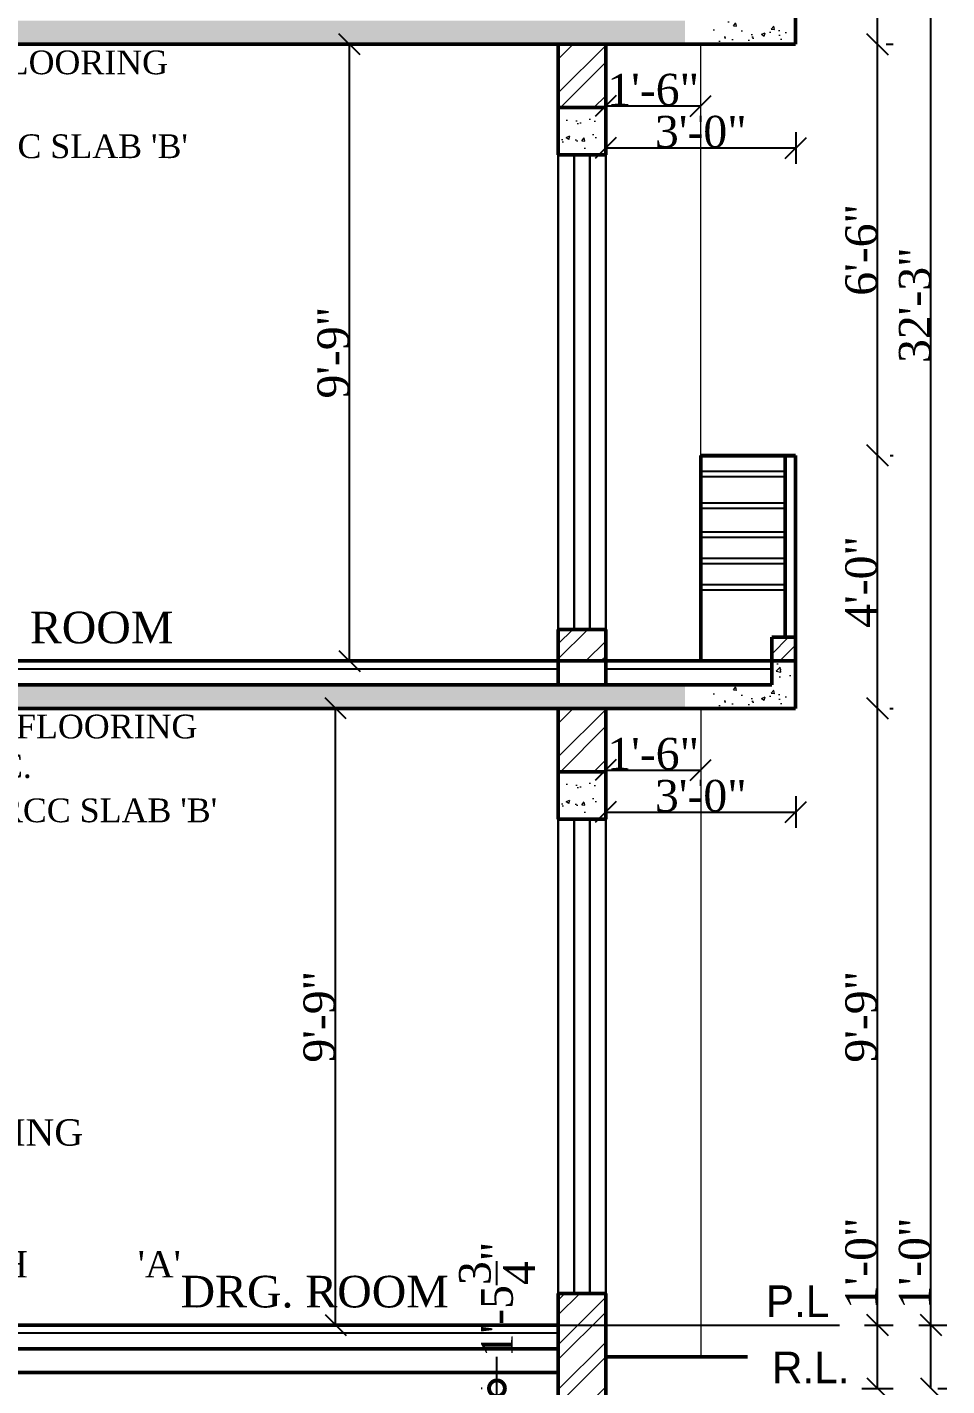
# Model space of a CAD drawing. Header units: feet. Extents: x 37458 to 42412, y -3338 to -325.
# Drawn here: x 40720.2 to 40894.6, y -1262.9 to -1005.1 of the extents above; entities that cross this region are included whole.
import ezdxf

# ---------------------------------------------------------------- set-up
doc = ezdxf.new("R2010")
doc.units = ezdxf.units.FT
doc.header["$MEASUREMENT"] = 0
doc.header["$PDMODE"] = 35
doc.header["$PDSIZE"] = 8
doc.layers.get('0').update_dxf_attribs({"color": 34, "lineweight": 25})
doc.layers.get('Defpoints').update_dxf_attribs({"color": 52})
for name, color, linetype, plot in [('BLK_1_FLR_0_REGULAR_ROOM_4', 1, 'Continuous', False), ('BLK_1_FLR_1_REGULAR_ROOM_3', 1, 'Continuous', False), ('BLK_1_HT_OF_BLDG', 5, 'Continuous', False)]:
    doc.layers.add(name, color=color, linetype=linetype, plot=plot)
for name, color, linetype, lineweight in [('dim', 161, 'Continuous', 25), ('dimensiom', 35, 'Continuous', 25), ('HATCH', 254, 'Continuous', 13), ('RAILING', 113, 'Continuous', 25), ('TEXT', 7, 'Continuous', 30), ('walls', 1, 'Continuous', 50), ('WIN', 141, 'Continuous', 25)]:
    doc.layers.add(name, color=color, linetype=linetype, lineweight=lineweight)
doc.styles.add("4''", font='romai___.ttf', dxfattribs={"height": 7})
doc.styles.get("Standard").update_dxf_attribs({"font": 'times.ttf', "height": 6})
doc.dimstyles.new('arrow', dxfattribs={"dimtxt": 6, "dimasz": 4, "dimexe": 3, "dimexo": 6, "dimgap": 0, "dimtad": 1, "dimzin": 3, "dimdsep": 46, "dimlunit": 4, "dimtxsty": 'Standard', "dimblk": 'OBLIQUE', "dimcen": 12, "dimclrd": 7, "dimclre": 256, "dimclrt": 7, "dimadec": 0, "dimazin": 0, "dimtfac": 1, "dimtofl": 0, "dimtmove": 0, "dimatfit": 3, "dimfxl": 3, "dimfxlon": 1, "dimtolj": 1, "dimtzin": 0, "dimlwd": -1, "dimlwe": -1, "dimarcsym": 0})
doc.dimstyles.new('plan dim', dxfattribs={"dimtxt": 6, "dimasz": 6, "dimexe": 3, "dimexo": 9, "dimgap": 1, "dimtad": 0, "dimdec": 3, "dimzin": 3, "dimdsep": 46, "dimlunit": 4, "dimtxsty": 'Standard', "dimblk": 'DOTSMALL', "dimcen": 12, "dimclrd": 256, "dimclre": 256, "dimclrt": 3, "dimadec": 0, "dimazin": 0, "dimtfac": 1, "dimtdec": 3, "dimtofl": 0, "dimtmove": 0, "dimatfit": 3, "dimldrblk": 'OPEN30', "dimfxl": 6, "dimfxlon": 1, "dimtolj": 1, "dimtzin": 0, "dimlwd": -1, "dimlwe": -1, "dimarcsym": 0})

# ---------------------------------------------------------------- blocks, each defined once
blk = doc.blocks.new('_DotSmall')
at = {"color": 0, "linetype": 'ByBlock', "const_width": 0.5}
blk.add_lwpolyline([(-0.0625, 0, 1), (0.0625, 0, 1)], format="xyb", close=True, dxfattribs=at)
blk = doc.blocks.new('*D365')
at = {"layer": 'Defpoints', "color": 0, "ltscale": 0.75, "transparency": 16777216}
for p in [(40809.25, -1263.37), (40816.38, -1263.37, 417.3), (40816.38, -1281.13, 310.06)]:
    blk.add_point(p, dxfattribs=at)
at = {"layer": 'dim', "ltscale": 0.75, "transparency": 16777216}
for p, q in [((40809.25, -1263.37), (40809.25, -1257.37)), ((40806.47, -1263.37), (40806.25, -1263.37)), ((40809.25, -1281.13), (40809.25, -1263.37)), ((40806.54, -1281.13), (40806.25, -1281.13))]:
    blk.add_line(p, q, dxfattribs=at)
at = {"layer": 'dim', "ltscale": 0.75, "transparency": 16777216, "xscale": 6, "yscale": 6, "zscale": 6}
for p, rotation in [((40809.25, -1263.37), 90), ((40809.25, -1281.13), 270)]:
    blk.add_blockref('_DotSmall', p, dxfattribs=dict(at, rotation=rotation))
at = {"layer": 'dim', "color": 3, "ltscale": 0.75, "transparency": 16777216, "insert": (40809.25, -1246.52), "char_height": 6, "attachment_point": 5, "rotation": 90}
blk.add_mtext('\\A1;1\'-5{\\H1x;\\S3/4;}"', dxfattribs=at)
blk = doc.blocks.new('_Open30')
at = {"layer": 'dimensiom', "color": 0, "lineweight": -2}
for p, q in [((-1, 0.268), (0, 0)), ((0, 0), (-1, -0.268)), ((0, 0), (-1, 0))]:
    blk.add_line(p, q, dxfattribs=at)
blk = doc.blocks.new('_Oblique')
at = {"layer": 'dimensiom', "color": 0, "lineweight": -2}
blk.add_line((-0.5, -0.5), (0.5, 0.5), dxfattribs=at)
blk = doc.blocks.new('*D209')
at = {"layer": 'Defpoints', "color": 0, "ltscale": 0.75, "transparency": 16777216}
for p in [(40829.88, -1008.37, 108.43), (40847.88, -1008.37, -75.86), (40847.88, -1020.06)]:
    blk.add_point(p, dxfattribs=at)
at = {"layer": 'dimensiom', "color": 7, "ltscale": 0.75, "transparency": 16777216}
blk.add_line((40829.88, -1020.06), (40847.88, -1020.06), dxfattribs=at)
at = {"layer": 'dimensiom', "ltscale": 0.75, "transparency": 16777216}
for p, q in [((40829.88, -1022.25), (40829.88, -1023.06)), ((40847.88, -1021.92), (40847.88, -1023.06))]:
    blk.add_line(p, q, dxfattribs=at)
at = {"layer": 'dimensiom', "color": 7, "ltscale": 0.75, "transparency": 16777216, "xscale": 4, "yscale": 4, "zscale": 4, "rotation": 180}
blk.add_blockref('_Oblique', (40829.88, -1020.06), dxfattribs=at)
at = {"layer": 'dimensiom', "color": 7, "ltscale": 0.75, "transparency": 16777216, "xscale": 4, "yscale": 4, "zscale": 4}
blk.add_blockref('_Oblique', (40847.88, -1020.06), dxfattribs=at)
at = {"layer": 'dimensiom', "color": 7, "ltscale": 0.75, "transparency": 16777216, "insert": (40838.88, -1017.01), "char_height": 6, "attachment_point": 5}
blk.add_mtext('\\A1;1\'-6"', dxfattribs=at)
blk = doc.blocks.new('*D210')
at = {"layer": 'Defpoints', "color": 0, "ltscale": 0.75, "transparency": 16777216}
for p in [(40865.93, -1010.16), (40865.93, -1028.04), (40829.88, -1029.37, 117.43)]:
    blk.add_point(p, dxfattribs=at)
at = {"layer": 'dimensiom', "ltscale": 0.75, "transparency": 16777216}
for p, q in [((40829.88, -1025.27), (40829.88, -1025.04)), ((40865.93, -1025.04), (40865.93, -1031.04))]:
    blk.add_line(p, q, dxfattribs=at)
at = {"layer": 'dimensiom', "color": 7, "ltscale": 0.75, "transparency": 16777216}
blk.add_line((40829.88, -1028.04), (40865.93, -1028.04), dxfattribs=at)
at = {"layer": 'dimensiom', "color": 7, "ltscale": 0.75, "transparency": 16777216, "xscale": 4, "yscale": 4, "zscale": 4, "rotation": 180}
blk.add_blockref('_Oblique', (40829.88, -1028.04), dxfattribs=at)
at = {"layer": 'dimensiom', "color": 7, "ltscale": 0.75, "transparency": 16777216, "xscale": 4, "yscale": 4, "zscale": 4}
blk.add_blockref('_Oblique', (40865.93, -1028.04), dxfattribs=at)
at = {"layer": 'dimensiom', "color": 7, "ltscale": 0.75, "transparency": 16777216, "insert": (40847.91, -1024.99), "char_height": 6, "attachment_point": 5}
blk.add_mtext('\\A1;3\'-0"', dxfattribs=at)
blk = doc.blocks.new('*D211')
at = {"layer": 'Defpoints', "color": 0, "ltscale": 0.75, "transparency": 16777216}
for p in [(40829.88, -1134.37, 108.43), (40847.88, -1134.37, -75.86), (40847.88, -1146.06)]:
    blk.add_point(p, dxfattribs=at)
at = {"layer": 'dimensiom', "color": 7, "ltscale": 0.75, "transparency": 16777216}
blk.add_line((40829.88, -1146.06), (40847.88, -1146.06), dxfattribs=at)
at = {"layer": 'dimensiom', "ltscale": 0.75, "transparency": 16777216}
for p, q in [((40829.88, -1148.25), (40829.88, -1149.06)), ((40847.88, -1147.92), (40847.88, -1149.06))]:
    blk.add_line(p, q, dxfattribs=at)
at = {"layer": 'dimensiom', "color": 7, "ltscale": 0.75, "transparency": 16777216, "xscale": 4, "yscale": 4, "zscale": 4, "rotation": 180}
blk.add_blockref('_Oblique', (40829.88, -1146.06), dxfattribs=at)
at = {"layer": 'dimensiom', "color": 7, "ltscale": 0.75, "transparency": 16777216, "xscale": 4, "yscale": 4, "zscale": 4}
blk.add_blockref('_Oblique', (40847.88, -1146.06), dxfattribs=at)
at = {"layer": 'dimensiom', "color": 7, "ltscale": 0.75, "transparency": 16777216, "insert": (40838.88, -1143.01), "char_height": 6, "attachment_point": 5}
blk.add_mtext('\\A1;1\'-6"', dxfattribs=at)
blk = doc.blocks.new('*D212')
at = {"layer": 'Defpoints', "color": 0, "ltscale": 0.75, "transparency": 16777216}
for p in [(40865.93, -1136.16), (40865.93, -1154.04), (40829.88, -1155.37, 117.43)]:
    blk.add_point(p, dxfattribs=at)
at = {"layer": 'dimensiom', "ltscale": 0.75, "transparency": 16777216}
for p, q in [((40829.88, -1151.27), (40829.88, -1151.04)), ((40865.93, -1151.04), (40865.93, -1157.04))]:
    blk.add_line(p, q, dxfattribs=at)
at = {"layer": 'dimensiom', "color": 7, "ltscale": 0.75, "transparency": 16777216}
blk.add_line((40829.88, -1154.04), (40865.93, -1154.04), dxfattribs=at)
at = {"layer": 'dimensiom', "color": 7, "ltscale": 0.75, "transparency": 16777216, "xscale": 4, "yscale": 4, "zscale": 4, "rotation": 180}
blk.add_blockref('_Oblique', (40829.88, -1154.04), dxfattribs=at)
at = {"layer": 'dimensiom', "color": 7, "ltscale": 0.75, "transparency": 16777216, "xscale": 4, "yscale": 4, "zscale": 4}
blk.add_blockref('_Oblique', (40865.93, -1154.04), dxfattribs=at)
at = {"layer": 'dimensiom', "color": 7, "ltscale": 0.75, "transparency": 16777216, "insert": (40847.91, -1150.99), "char_height": 6, "attachment_point": 5}
blk.add_mtext('\\A1;3\'-0"', dxfattribs=at)
blk = doc.blocks.new('*D190')
at = {"layer": 'Defpoints', "color": 0, "ltscale": 0.75, "transparency": 16777216}
for p in [(40829.88, -1251.37, 24.34), (40881.42, -1251.37), (40829.88, -1263.37)]:
    blk.add_point(p, dxfattribs=at)
at = {"layer": 'dimensiom', "color": 7, "ltscale": 0.75, "transparency": 16777216}
for p, q in [((40881.42, -1251.37), (40881.42, -1231.97)), ((40881.42, -1263.37), (40881.42, -1251.37))]:
    blk.add_line(p, q, dxfattribs=at)
at = {"layer": 'dimensiom', "ltscale": 0.75, "transparency": 16777216}
for p, q in [((40878.94, -1251.37), (40884.42, -1251.37)), ((40878.42, -1263.37), (40884.42, -1263.37))]:
    blk.add_line(p, q, dxfattribs=at)
at = {"layer": 'dimensiom', "color": 7, "ltscale": 0.75, "transparency": 16777216, "xscale": 4, "yscale": 4, "zscale": 4}
for p, rotation in [((40881.42, -1251.37), 90), ((40881.42, -1263.37), 270)]:
    blk.add_blockref('_Oblique', p, dxfattribs=dict(at, rotation=rotation))
at = {"layer": 'dimensiom', "color": 7, "ltscale": 0.75, "transparency": 16777216, "insert": (40878.36, -1239.67), "char_height": 6, "attachment_point": 5, "rotation": 90}
blk.add_mtext('\\A1;1\'-0"', dxfattribs=at)
blk = doc.blocks.new('*D191')
at = {"layer": 'Defpoints', "color": 0, "ltscale": 0.75, "transparency": 16777216}
for p in [(40865.88, -1134.37, -163.84), (40881.42, -1134.37), (40829.88, -1251.37, 24.34)]:
    blk.add_point(p, dxfattribs=at)
at = {"layer": 'dimensiom', "color": 7, "ltscale": 0.75, "transparency": 16777216}
blk.add_line((40881.42, -1251.37), (40881.42, -1134.37), dxfattribs=at)
at = {"layer": 'dimensiom', "ltscale": 0.75, "transparency": 16777216}
for p, q in [((40883.74, -1134.37), (40884.42, -1134.37)), ((40878.94, -1251.37), (40884.42, -1251.37))]:
    blk.add_line(p, q, dxfattribs=at)
at = {"layer": 'dimensiom', "color": 7, "ltscale": 0.75, "transparency": 16777216, "xscale": 4, "yscale": 4, "zscale": 4}
for p, rotation in [((40881.42, -1134.37), 90), ((40881.42, -1251.37), 270)]:
    blk.add_blockref('_Oblique', p, dxfattribs=dict(at, rotation=rotation))
at = {"layer": 'dimensiom', "color": 7, "ltscale": 0.75, "transparency": 16777216, "insert": (40878.35, -1192.87), "char_height": 6, "attachment_point": 5, "rotation": 90}
blk.add_mtext('\\A1;9\'-9"', dxfattribs=at)
blk = doc.blocks.new('*D192')
at = {"layer": 'Defpoints', "color": 0, "ltscale": 0.75, "transparency": 16777216}
for p in [(40865.88, -1086.37, 183.62), (40881.42, -1086.37), (40865.88, -1134.37, -163.84)]:
    blk.add_point(p, dxfattribs=at)
at = {"layer": 'dimensiom', "color": 7, "ltscale": 0.75, "transparency": 16777216}
blk.add_line((40881.42, -1134.37), (40881.42, -1086.37), dxfattribs=at)
at = {"layer": 'dimensiom', "ltscale": 0.75, "transparency": 16777216}
for p, q in [((40883.81, -1086.37), (40884.42, -1086.37)), ((40883.74, -1134.37), (40884.42, -1134.37))]:
    blk.add_line(p, q, dxfattribs=at)
at = {"layer": 'dimensiom', "color": 7, "ltscale": 0.75, "transparency": 16777216, "xscale": 4, "yscale": 4, "zscale": 4}
for p, rotation in [((40881.42, -1086.37), 90), ((40881.42, -1134.37), 270)]:
    blk.add_blockref('_Oblique', p, dxfattribs=dict(at, rotation=rotation))
at = {"layer": 'dimensiom', "color": 7, "ltscale": 0.75, "transparency": 16777216, "insert": (40878.36, -1110.37), "char_height": 6, "attachment_point": 5, "rotation": 90}
blk.add_mtext('\\A1;4\'-0"', dxfattribs=at)
blk = doc.blocks.new('*D193')
at = {"layer": 'Defpoints', "color": 0, "ltscale": 0.75, "transparency": 16777216}
for p in [(40865.88, -1008.37, -79.75), (40881.42, -1008.37), (40865.88, -1086.37, 183.62)]:
    blk.add_point(p, dxfattribs=at)
at = {"layer": 'dimensiom', "color": 7, "ltscale": 0.75, "transparency": 16777216}
blk.add_line((40881.42, -1086.37), (40881.42, -1008.37), dxfattribs=at)
at = {"layer": 'dimensiom', "ltscale": 0.75, "transparency": 16777216}
for p, q in [((40883.06, -1008.37), (40884.42, -1008.37)), ((40883.81, -1086.37), (40884.42, -1086.37))]:
    blk.add_line(p, q, dxfattribs=at)
at = {"layer": 'dimensiom', "color": 7, "ltscale": 0.75, "transparency": 16777216, "xscale": 4, "yscale": 4, "zscale": 4}
for p, rotation in [((40881.42, -1008.37), 90), ((40881.42, -1086.37), 270)]:
    blk.add_blockref('_Oblique', p, dxfattribs=dict(at, rotation=rotation))
at = {"layer": 'dimensiom', "color": 7, "ltscale": 0.75, "transparency": 16777216, "insert": (40878.36, -1047.37), "char_height": 6, "attachment_point": 5, "rotation": 90}
blk.add_mtext('\\A1;6\'-6"', dxfattribs=at)
blk = doc.blocks.new('*D194')
at = {"layer": 'Defpoints', "color": 0, "ltscale": 0.75, "transparency": 16777216}
for p in [(40865.88, -960.37, 267.71), (40881.42, -960.37), (40865.88, -1008.37, -79.75)]:
    blk.add_point(p, dxfattribs=at)
at = {"layer": 'dimensiom', "color": 7, "ltscale": 0.75, "transparency": 16777216}
blk.add_line((40881.42, -1008.37), (40881.42, -960.37), dxfattribs=at)
at = {"layer": 'dimensiom', "ltscale": 0.75, "transparency": 16777216}
for p, q in [((40884, -960.37), (40884.42, -960.37)), ((40883.06, -1008.37), (40884.42, -1008.37))]:
    blk.add_line(p, q, dxfattribs=at)
at = {"layer": 'dimensiom', "color": 7, "ltscale": 0.75, "transparency": 16777216, "xscale": 4, "yscale": 4, "zscale": 4}
for p, rotation in [((40881.42, -960.37), 90), ((40881.42, -1008.37), 270)]:
    blk.add_blockref('_Oblique', p, dxfattribs=dict(at, rotation=rotation))
at = {"layer": 'dimensiom', "color": 7, "ltscale": 0.75, "transparency": 16777216, "insert": (40878.36, -984.37), "char_height": 6, "attachment_point": 5, "rotation": 90}
blk.add_mtext('\\A1;4\'-0"', dxfattribs=at)
blk = doc.blocks.new('*D197')
at = {"layer": 'Defpoints', "color": 0, "ltscale": 0.75, "transparency": 16777216}
for p in [(40847.88, -1251.37, 24.34), (40891.56, -1251.37), (40850.85, -1263.37, 149.09)]:
    blk.add_point(p, dxfattribs=at)
at = {"layer": 'dimensiom', "color": 7, "ltscale": 0.75, "transparency": 16777216}
for p, q in [((40891.56, -1251.37), (40891.56, -1231.97)), ((40891.56, -1263.37), (40891.56, -1251.37))]:
    blk.add_line(p, q, dxfattribs=at)
at = {"layer": 'dimensiom', "ltscale": 0.75, "transparency": 16777216}
for p, q in [((40889.24, -1251.37), (40894.56, -1251.37)), ((40892.88, -1263.37), (40894.56, -1263.37))]:
    blk.add_line(p, q, dxfattribs=at)
at = {"layer": 'dimensiom', "color": 7, "ltscale": 0.75, "transparency": 16777216, "xscale": 4, "yscale": 4, "zscale": 4}
for p, rotation in [((40891.56, -1251.37), 90), ((40891.56, -1263.37), 270)]:
    blk.add_blockref('_Oblique', p, dxfattribs=dict(at, rotation=rotation))
at = {"layer": 'dimensiom', "color": 7, "ltscale": 0.75, "transparency": 16777216, "insert": (40888.51, -1239.67), "char_height": 6, "attachment_point": 5, "rotation": 90}
blk.add_mtext('\\A1;1\'-0"', dxfattribs=at)
blk = doc.blocks.new('*D198')
at = {"layer": 'BLK_1_HT_OF_BLDG', "color": 7, "transparency": 16777216}
blk.add_line((40891.56, -1251.37), (40891.56, -864.37), dxfattribs=at)
at = {"layer": 'BLK_1_HT_OF_BLDG', "transparency": 16777216}
for p, q in [((40892.01, -864.37), (40894.56, -864.37)), ((40889.24, -1251.37), (40894.56, -1251.37))]:
    blk.add_line(p, q, dxfattribs=at)
at = {"layer": 'Defpoints', "color": 0, "transparency": 16777216}
for p in [(40847.88, -864.37, 99.43), (40891.56, -864.37), (40847.88, -1251.37, 24.34)]:
    blk.add_point(p, dxfattribs=at)
at = {"layer": 'BLK_1_HT_OF_BLDG', "color": 7, "transparency": 16777216, "xscale": 4, "yscale": 4, "zscale": 4}
for p, rotation in [((40891.56, -864.37), 90), ((40891.56, -1251.37), 270)]:
    blk.add_blockref('_Oblique', p, dxfattribs=dict(at, rotation=rotation))
at = {"layer": 'BLK_1_HT_OF_BLDG', "color": 7, "transparency": 16777216, "insert": (40888.51, -1057.87), "char_height": 6, "attachment_point": 5, "rotation": 90}
blk.add_mtext('\\A1;32\'-3"', dxfattribs=at)
blk = doc.blocks.new('*D384')
at = {"layer": 'BLK_1_FLR_0_REGULAR_ROOM_4', "color": 7, "ltscale": 0.75, "transparency": 16777216}
blk.add_line((40778.64, -1251.37), (40778.64, -1134.37), dxfattribs=at)
at = {"layer": 'BLK_1_FLR_0_REGULAR_ROOM_4', "ltscale": 0.75, "transparency": 16777216}
for p, q in [((40781.55, -1134.37), (40781.64, -1134.37)), ((40781.6, -1251.37), (40781.64, -1251.37))]:
    blk.add_line(p, q, dxfattribs=at)
at = {"layer": 'Defpoints', "color": 0, "ltscale": 0.75, "transparency": 16777216}
for p in [(40769.66, -1134.37, -1146.48), (40778.64, -1134.37), (40768.12, -1251.37, -2582.82)]:
    blk.add_point(p, dxfattribs=at)
at = {"layer": 'BLK_1_FLR_0_REGULAR_ROOM_4', "color": 7, "ltscale": 0.75, "transparency": 16777216, "xscale": 4, "yscale": 4, "zscale": 4}
for p, rotation in [((40778.64, -1134.37), 90), ((40778.64, -1251.37), 270)]:
    blk.add_blockref('_Oblique', p, dxfattribs=dict(at, rotation=rotation))
at = {"layer": 'BLK_1_FLR_0_REGULAR_ROOM_4', "color": 7, "ltscale": 0.75, "transparency": 16777216, "insert": (40775.58, -1192.87), "char_height": 6, "attachment_point": 5, "rotation": 90}
blk.add_mtext('\\A1;9\'-9"', dxfattribs=at)
blk = doc.blocks.new('*D387')
at = {"layer": 'BLK_1_FLR_1_REGULAR_ROOM_3', "color": 7, "ltscale": 0.75, "transparency": 16777216}
blk.add_line((40781.29, -1125.37), (40781.29, -1008.37), dxfattribs=at)
at = {"layer": 'BLK_1_FLR_1_REGULAR_ROOM_3', "ltscale": 0.75, "transparency": 16777216}
for p, q in [((40784.2, -1008.37), (40784.29, -1008.37)), ((40784.25, -1125.37), (40784.29, -1125.37))]:
    blk.add_line(p, q, dxfattribs=at)
at = {"layer": 'Defpoints', "color": 0, "ltscale": 0.75, "transparency": 16777216}
for p in [(40772.31, -1008.37, -1146.48), (40781.29, -1008.37), (40770.77, -1125.37, -2582.82)]:
    blk.add_point(p, dxfattribs=at)
at = {"layer": 'BLK_1_FLR_1_REGULAR_ROOM_3', "color": 7, "ltscale": 0.75, "transparency": 16777216, "xscale": 4, "yscale": 4, "zscale": 4}
for p, rotation in [((40781.29, -1008.37), 90), ((40781.29, -1125.37), 270)]:
    blk.add_blockref('_Oblique', p, dxfattribs=dict(at, rotation=rotation))
at = {"layer": 'BLK_1_FLR_1_REGULAR_ROOM_3', "color": 7, "ltscale": 0.75, "transparency": 16777216, "insert": (40778.23, -1066.87), "char_height": 6, "attachment_point": 5, "rotation": 90}
blk.add_mtext('\\A1;9\'-9"', dxfattribs=at)

msp = doc.modelspace()

# ---------------------------------------------------------------- hatches: boundary and pattern name
at = {"layer": 'HATCH', "ltscale": 0.75}
h = msp.add_hatch(dxfattribs=at)
h.set_pattern_fill('AR-CONC', color=256, style=0)
h.set_pattern_definition([(50, (-2351.846, 125.76), (7.1726018, -0.62752135), [0.75, -8.25]), (355, (-2351.846, 125.76), (-1.3875133, 7.5219213), [0.6, -6.6]), (100.4514, (-2351.2484, 125.708), (5.7850938, 6.8943954), [0.6374019, -7.0114211]), (46.1842, (-2351.846, 127.76), (10.6724105, -1.6551901), [1.125, -12.375]), (96.6356, (-2350.957, 127.622), (9.346627, 9.7411787), [0.956103, -10.51713]), (351.1842, (-2351.846, 127.76), (9.3466195, 9.741186), [0.9, -9.9]), (21, (-2350.846, 127.26), (5.9690705, -4.0261889), [0.75, -8.25]), (326, (-2350.846, 127.26), (2.4331533, 7.2515005), [0.6, -6.6]), (71.4514, (-2350.349, 126.9245), (8.4022263, 3.225305), [0.6374019, -7.0114211]), (37.5, (-2351.846, 125.76), (0.12159855, 3.32893854), [0, -6.52, 0, -6.7, 0, -6.625]), (7.5, (-2351.846, 125.76), (2.63069537, 3.94411712), [0, -3.82, 0, -6.37, 0, -2.525]), (327.5, (-2354.076, 125.76), (5.33822436, -0.22554872), [0, -2.5, 0, -7.8, 0, -10.35]), (317.5, (-2355.076, 125.76), (5.8318617, 1.0010498), [0, -3.25, 0, -5.18, 0, -7.35])])
h.paths.add_polyline_path([(40847.8834, -1008.3706), (40847.8834, -1003.8706), (40861.3834, -1003.8706), (40861.3834, -999.3706), (40865.8834, -999.3706), (40865.8834, -1008.3706)])
h = msp.add_hatch(dxfattribs=at)
h.set_pattern_fill('AR-CONC', color=256, style=0)
h.set_pattern_definition([(50, (-2351.846, -126.24), (7.1726018, -0.62752135), [0.75, -8.25]), (355, (-2351.846, -126.24), (-1.3875133, 7.5219213), [0.6, -6.6]), (100.4514, (-2351.2484, -126.292), (5.7850938, 6.8943954), [0.6374019, -7.0114211]), (46.1842, (-2351.846, -124.24), (10.6724105, -1.6551901), [1.125, -12.375]), (96.6356, (-2350.957, -124.378), (9.346627, 9.7411787), [0.956103, -10.51713]), (351.1842, (-2351.846, -124.24), (9.3466195, 9.741186), [0.9, -9.9]), (21, (-2350.846, -124.74), (5.9690705, -4.0261889), [0.75, -8.25]), (326, (-2350.846, -124.74), (2.4331533, 7.2515005), [0.6, -6.6]), (71.4514, (-2350.349, -125.0755), (8.4022263, 3.225305), [0.6374019, -7.0114211]), (37.5, (-2351.846, -126.24), (0.12159855, 3.32893854), [0, -6.52, 0, -6.7, 0, -6.625]), (7.5, (-2351.846, -126.24), (2.63069537, 3.94411712), [0, -3.82, 0, -6.37, 0, -2.525]), (327.5, (-2354.076, -126.24), (5.33822436, -0.22554872), [0, -2.5, 0, -7.8, 0, -10.35]), (317.5, (-2355.076, -126.24), (5.8318617, 1.0010498), [0, -3.25, 0, -5.18, 0, -7.35])])
h.paths.add_polyline_path([(40460.8834, -1008.3706), (40844.8834, -1008.3706), (40844.8834, -1003.8706), (40460.8834, -1003.8706)])
h = msp.add_hatch(dxfattribs=at)
h.set_pattern_fill('ANSI32', color=256, scale=18, style=0)
h.set_pattern_definition([(45, (-2351.846, -126.24), (-4.7729708, 4.7729708), []), (45, (-2348.664, -126.24), (-4.7729708, 4.7729708), [])])
h.paths.add_polyline_path([(40820.8834, -1020.3706), (40829.8834, -1020.3706), (40829.8834, -1008.3706), (40820.8834, -1008.3706)])
h = msp.add_hatch(dxfattribs=at)
h.set_pattern_fill('AR-CONC', color=256, style=0)
h.set_pattern_definition([(50, (545.4686, 1150.455), (7.1726018, -0.62752135), [0.75, -8.25]), (355, (545.4686, 1150.455), (-1.3875133, 7.5219213), [0.6, -6.6]), (100.4514, (546.066, 1150.4026), (5.7850938, 6.8943954), [0.6374019, -7.0114211]), (46.1842, (545.469, 1152.455), (10.6724105, -1.6551901), [1.125, -12.375]), (96.6356, (546.358, 1152.317), (9.346627, 9.7411787), [0.956103, -10.51713]), (351.1842, (545.469, 1152.455), (9.3466195, 9.741186), [0.9, -9.9]), (21, (546.4686, 1151.955), (5.9690705, -4.0261889), [0.75, -8.25]), (326, (546.4686, 1151.955), (2.4331533, 7.2515005), [0.6, -6.6]), (71.4514, (546.966, 1151.6194), (8.4022263, 3.225305), [0.6374019, -7.0114211]), (37.5, (545.4686, 1150.455), (0.12159855, 3.32893854), [0, -6.52, 0, -6.7, 0, -6.625]), (7.5, (545.4686, 1150.455), (2.63069537, 3.94411712), [0, -3.82, 0, -6.37, 0, -2.525]), (327.5, (543.2386, 1150.455), (5.33822436, -0.22554872), [0, -2.5, 0, -7.8, 0, -10.35]), (317.5, (542.2386, 1150.455), (5.8318617, 1.0010498), [0, -3.25, 0, -5.18, 0, -7.35])])
h.paths.add_polyline_path([(40829.8834, -1020.3706), (40820.8834, -1020.3706), (40820.8834, -1029.3706), (40829.8834, -1029.3706)])
h = msp.add_hatch(dxfattribs=at)
h.set_pattern_fill('ANSI32', color=256, scale=16, style=0)
h.set_pattern_definition([(45, (-25.439, -0.24), (-4.2426407, 4.2426407), []), (45, (-22.611, -0.24), (-4.2426407, 4.2426407), [])])
h.paths.add_polyline_path([(40820.8834, -1125.3706), (40829.8834, -1125.3706), (40829.8834, -1119.3706), (40820.8834, -1119.3706)])
h = msp.add_hatch(dxfattribs=at)
h.set_pattern_fill('ANSI32', color=256, scale=16, style=0)
h.set_pattern_definition([(45, (-25.439, -0.24), (-4.2426407, 4.2426407), []), (45, (-22.611, -0.24), (-4.2426407, 4.2426407), [])])
h.paths.add_polyline_path([(40861.3834, -1125.3706), (40865.8834, -1125.3706), (40865.8834, -1120.8706), (40861.3834, -1120.8706)])
h = msp.add_hatch(dxfattribs=at)
h.set_pattern_fill('AR-CONC', color=256, style=0)
h.set_pattern_definition([(50, (-2351.846, -0.24), (7.1726018, -0.62752135), [0.75, -8.25]), (355, (-2351.846, -0.24), (-1.3875133, 7.5219213), [0.6, -6.6]), (100.4514, (-2351.2484, -0.292), (5.7850938, 6.8943954), [0.6374019, -7.0114211]), (46.1842, (-2351.846, 1.76), (10.6724105, -1.6551901), [1.125, -12.375]), (96.6356, (-2350.957, 1.622), (9.346627, 9.7411787), [0.956103, -10.51713]), (351.1842, (-2351.846, 1.76), (9.3466195, 9.741186), [0.9, -9.9]), (21, (-2350.846, 1.26), (5.9690705, -4.0261889), [0.75, -8.25]), (326, (-2350.846, 1.26), (2.4331533, 7.2515005), [0.6, -6.6]), (71.4514, (-2350.349, 0.9245), (8.4022263, 3.225305), [0.6374019, -7.0114211]), (37.5, (-2351.846, -0.24), (0.12159855, 3.32893854), [0, -6.52, 0, -6.7, 0, -6.625]), (7.5, (-2351.846, -0.24), (2.63069537, 3.94411712), [0, -3.82, 0, -6.37, 0, -2.525]), (327.5, (-2354.076, -0.24), (5.33822436, -0.22554872), [0, -2.5, 0, -7.8, 0, -10.35]), (317.5, (-2355.076, -0.24), (5.8318617, 1.0010498), [0, -3.25, 0, -5.18, 0, -7.35])])
h.paths.add_polyline_path([(40847.8834, -1134.3706), (40847.8834, -1129.8706), (40861.3834, -1129.8706), (40861.3834, -1125.3706), (40865.8834, -1125.3706), (40865.8834, -1134.3706)])
h = msp.add_hatch(dxfattribs=at)
h.set_pattern_fill('AR-CONC', color=256, style=0)
h.set_pattern_definition([(50, (-2351.846, -252.24), (7.1726018, -0.62752135), [0.75, -8.25]), (355, (-2351.846, -252.24), (-1.3875133, 7.5219213), [0.6, -6.6]), (100.4514, (-2351.2484, -252.292), (5.7850938, 6.8943954), [0.6374019, -7.0114211]), (46.1842, (-2351.846, -250.24), (10.6724105, -1.6551901), [1.125, -12.375]), (96.6356, (-2350.957, -250.378), (9.346627, 9.7411787), [0.956103, -10.51713]), (351.1842, (-2351.846, -250.24), (9.3466195, 9.741186), [0.9, -9.9]), (21, (-2350.846, -250.74), (5.9690705, -4.0261889), [0.75, -8.25]), (326, (-2350.846, -250.74), (2.4331533, 7.2515005), [0.6, -6.6]), (71.4514, (-2350.349, -251.0755), (8.4022263, 3.225305), [0.6374019, -7.0114211]), (37.5, (-2351.846, -252.24), (0.12159855, 3.32893854), [0, -6.52, 0, -6.7, 0, -6.625]), (7.5, (-2351.846, -252.24), (2.63069537, 3.94411712), [0, -3.82, 0, -6.37, 0, -2.525]), (327.5, (-2354.076, -252.24), (5.33822436, -0.22554872), [0, -2.5, 0, -7.8, 0, -10.35]), (317.5, (-2355.076, -252.24), (5.8318617, 1.0010498), [0, -3.25, 0, -5.18, 0, -7.35])])
h.paths.add_polyline_path([(40460.8834, -1134.3706), (40844.8834, -1134.3706), (40844.8834, -1129.8706), (40460.8834, -1129.8706)])
h = msp.add_hatch(dxfattribs=at)
h.set_pattern_fill('ANSI32', color=256, scale=18, style=0)
h.set_pattern_definition([(45, (-2351.846, -252.24), (-4.7729708, 4.7729708), []), (45, (-2348.664, -252.24), (-4.7729708, 4.7729708), [])])
h.paths.add_polyline_path([(40820.8834, -1146.3706), (40829.8834, -1146.3706), (40829.8834, -1134.3706), (40820.8834, -1134.3706)])
h = msp.add_hatch(dxfattribs=at)
h.set_pattern_fill('AR-CONC', color=256, style=0)
h.set_pattern_definition([(50, (545.4686, 1024.455), (7.1726018, -0.62752135), [0.75, -8.25]), (355, (545.4686, 1024.455), (-1.3875133, 7.5219213), [0.6, -6.6]), (100.4514, (546.066, 1024.4026), (5.7850938, 6.8943954), [0.6374019, -7.0114211]), (46.1842, (545.469, 1026.455), (10.6724105, -1.6551901), [1.125, -12.375]), (96.6356, (546.358, 1026.317), (9.346627, 9.7411787), [0.956103, -10.51713]), (351.1842, (545.469, 1026.455), (9.3466195, 9.741186), [0.9, -9.9]), (21, (546.4686, 1025.955), (5.9690705, -4.0261889), [0.75, -8.25]), (326, (546.4686, 1025.955), (2.4331533, 7.2515005), [0.6, -6.6]), (71.4514, (546.966, 1025.6194), (8.4022263, 3.225305), [0.6374019, -7.0114211]), (37.5, (545.4686, 1024.455), (0.12159855, 3.32893854), [0, -6.52, 0, -6.7, 0, -6.625]), (7.5, (545.4686, 1024.455), (2.63069537, 3.94411712), [0, -3.82, 0, -6.37, 0, -2.525]), (327.5, (543.2386, 1024.455), (5.33822436, -0.22554872), [0, -2.5, 0, -7.8, 0, -10.35]), (317.5, (542.2386, 1024.455), (5.8318617, 1.0010498), [0, -3.25, 0, -5.18, 0, -7.35])])
h.paths.add_polyline_path([(40829.8834, -1146.3706), (40820.8834, -1146.3706), (40820.8834, -1155.3706), (40829.8834, -1155.3706)])
h = msp.add_hatch(dxfattribs=at)
h.set_pattern_fill('ANSI32', color=256, scale=16, style=0)
h.set_pattern_definition([(45, (545.4686, 1150.455), (-4.2426407, 4.2426407), []), (45, (548.297, 1150.455), (-4.2426407, 4.2426407), [])])
h.paths.add_polyline_path([(40820.8834, -1272.3706), (40829.8834, -1272.3706), (40829.8834, -1245.3706), (40820.8834, -1245.3706)])

# ---------------------------------------------------------------- linework, layer by layer
at = {"layer": 'dimensiom', "ltscale": 0.75}
msp.add_line((40820.8834, -1251.3706, -1089.2003), (40874.1825, -1251.3706, -1089.2003), dxfattribs=at)
at = {"layer": 'RAILING', "lineweight": 53, "ltscale": 0.75}
msp.add_line((40847.8834, -1086.3706, -1376.8136), (40865.8834, -1086.3706, -1376.8136), dxfattribs=at)
at = {"layer": 'RAILING', "ltscale": 0.75}
for p, q in [((40847.8834, -1089.3706, -1277.3815), (40863.8834, -1089.3706, -1277.3815)), ((40847.8834, -1090.3706, -1277.3815), (40863.8834, -1090.3706, -1277.3815)), ((40847.8834, -1095.3706, -1277.3815), (40863.8834, -1095.3706, -1277.3815)), ((40847.8834, -1095.3706, -1277.3815), (40863.8834, -1095.3706, -1277.3815)), ((40847.8834, -1096.3706, -1277.3815), (40863.8834, -1096.3706, -1277.3815)), ((40847.8834, -1096.3706, -1277.3815), (40863.8834, -1096.3706, -1277.3815)), ((40847.8834, -1100.8706, -1277.3815), (40863.8834, -1100.8706, -1277.3815)), ((40847.8834, -1100.8706, -1277.3815), (40863.8834, -1100.8706, -1277.3815)), ((40847.8834, -1101.8706, -1277.3815), (40863.8834, -1101.8706, -1277.3815)), ((40847.8834, -1101.8706, -1277.3815), (40863.8834, -1101.8706, -1277.3815)), ((40847.8834, -1105.8706, -1277.3815), (40863.8834, -1105.8706, -1277.3815)), ((40847.8834, -1105.8706, -1277.3815), (40863.8834, -1105.8706, -1277.3815)), ((40847.8834, -1106.8706, -1277.3815), (40863.8834, -1106.8706, -1277.3815)), ((40847.8834, -1106.8706, -1277.3815), (40863.8834, -1106.8706, -1277.3815)), ((40847.8834, -1110.8706, -1277.3815), (40863.8834, -1110.8706, -1277.3815)), ((40847.8834, -1110.8706, -1277.3815), (40863.8834, -1110.8706, -1277.3815)), ((40847.8834, -1111.8706, -1277.3815), (40863.8834, -1111.8706, -1277.3815)), ((40847.8834, -1111.8706, -1277.3815), (40863.8834, -1111.8706, -1277.3815))]:
    msp.add_line(p, q, dxfattribs=at)
at = {"layer": 'walls', "ltscale": 0.75}
for p, q in [((40865.8834, -960.3706, -845.8346), (40865.8834, -1008.3706, -830.586)), ((40865.8834, -1008.3706, -1193.2904), (40460.8834, -1008.3706, -1105.7737)), ((40820.8834, -1008.3706, -1005.1092), (40820.8834, -1029.3706, -1005.1092)), ((40829.8834, -1008.3706, -1005.1092), (40829.8834, -1029.3706, -1005.1092)), ((40829.8834, -1008.3706, -1005.1092), (40829.8834, -1029.3706, -1005.1092)), ((40829.8834, -1020.3706, -996.1092), (40820.8834, -1020.3706, -996.1092)), ((40829.8834, -1029.3706, -996.1092), (40820.8834, -1029.3706, -996.1092)), ((40847.8834, -1086.3706, -1203.03), (40847.8834, -1125.3706, -1351.7065)), ((40863.8834, -1086.3706, -960.2706), (40847.8834, -1086.3706, -1203.03)), ((40863.8834, -1086.3706, -929.9257), (40863.8834, -1120.8706, -918.9658)), ((40865.8834, -1086.3706, -929.9257), (40863.8834, -1086.3706, -960.2706)), ((40865.8834, -1086.3706, -929.9257), (40865.8834, -1134.3706, -914.6772)), ((40820.8834, -1119.3706, -1005.1092), (40820.8834, -1129.8706, -1005.1092)), ((40829.8834, -1119.3706, -990.3643), (40820.8834, -1119.3706, -990.3643)), ((40829.8834, -1119.3706, -1005.1092), (40829.8834, -1125.3706, -1005.1092)), ((40829.8834, -1119.3706, -1005.1092), (40829.8834, -1129.8706, -1005.1092)), ((40865.8834, -1120.8706, -1109.4969), (40861.3834, -1120.8706, -1109.326)), ((40861.3834, -1120.8706, -918.9658), (40861.3834, -1129.8706, -916.1067)), ((40861.3834, -1125.3706, -1109.326), (40460.8834, -1125.3706, -1094.1172)), ((40820.8834, -1125.3706, -1005.1092), (40820.8834, -1129.8706, -1005.1092)), ((40829.8834, -1125.3706, -1005.1092), (40829.8834, -1129.8706, -1005.1092)), ((40865.8834, -1125.3706, -1109.4969), (40861.3834, -1125.3706, -1109.326)), ((40532.8834, -1129.8706, -1113.5412), (40820.8834, -1129.8706, -1113.5412)), ((40829.8834, -1129.8706, -1113.5412), (40820.8834, -1129.8706, -1113.5412)), ((40829.8834, -1129.8706, -1113.5412), (40861.3834, -1129.8706, -1113.5412)), ((40865.8834, -1134.3706, -1277.3815), (40460.8834, -1134.3706, -1189.8648)), ((40820.8834, -1134.3706, -996.1092), (40820.8834, -1155.3706, -1113.5412)), ((40829.8834, -1134.3706, -1113.5412), (40829.8834, -1155.3706, -1230.9733)), ((40829.8834, -1146.3706, -1505.4211), (40820.8834, -1146.3706, -1505.3169)), ((40829.8834, -1155.3706, -1505.4211), (40820.8834, -1155.3706, -1505.3169)), ((40820.8834, -1245.3706, -1113.5412), (40820.8834, -1272.1306, -1035.0026)), ((40829.8834, -1245.3706, -1113.5412), (40820.8834, -1245.3706, -1113.5412)), ((40829.8834, -1245.3706, -1113.5412), (40829.8834, -1272.1306, -1144.5367)), ((40820.8834, -1251.3706, -1136.6877), (40232.8834, -1251.3706, -2648.9237)), ((40820.8834, -1255.8706, -1095.5412), (40510.3834, -1255.8706, -884.747)), ((40829.8834, -1257.3706, -914.6772), (40856.7834, -1257.3706, -978.5443)), ((40820.8834, -1260.3706, -1095.5412), (40510.3834, -1260.3706, -884.747))]:
    msp.add_line(p, q, dxfattribs=at)
at = {"layer": 'walls', "lineweight": 13, "ltscale": 0.75}
for p, q in [((40847.8834, -1086.3706, -1203.03), (40847.8834, -1008.3706, -905.6772)), ((40847.8834, -1134.3706, -1014.9878), (40847.8834, -1257.3706, -1014.0863))]:
    msp.add_line(p, q, dxfattribs=at)
at = {"layer": 'WIN', "lineweight": 30}
for p, q in [((40820.8834, -1029.3706, -996.1092), (40820.8834, -1119.3706, -878.6772)), ((40823.8834, -1029.3706, -996.1092), (40823.8834, -1119.3706, -878.6772)), ((40826.8834, -1029.3706, -996.1092), (40826.8834, -1119.3706, -878.6772)), ((40829.8834, -1029.3706, -996.1092), (40829.8834, -1119.3706, -878.6772)), ((40820.8834, -1155.3706, -1230.9733), (40820.8834, -1245.3706, -1113.5412)), ((40823.8834, -1155.3706, -1230.9733), (40823.8834, -1245.3706, -1113.5412)), ((40826.8834, -1155.3706, -1230.9733), (40826.8834, -1245.3706, -1113.5412)), ((40829.8834, -1155.3706, -1230.9733), (40829.8834, -1245.3706, -1113.5412))]:
    msp.add_line(p, q, dxfattribs=at)
at = {"layer": 'WIN'}
for p, q in [((40532.8834, -1126.8706, -1305.8211), (40820.8834, -1126.8706, -1369.7287)), ((40829.8834, -1126.8706, -1374.4793), (40861.3834, -1126.8706, -1381.6053)), ((40820.8834, -1252.8706, -1004.4971), (40232.8834, -1252.8706, -1369.8386))]:
    msp.add_line(p, q, dxfattribs=at)

# ---------------------------------------------------------------- texts
at = {"layer": 'TEXT', "lineweight": 25, "attachment_point": 1, "style": "4''"}
for s, insert, char_height, width in [('\\A1;{\\fRomantic|b0|i0|c2|p2;1 \\H0.7x;\\S1#2;\\H1.429x;" THK. FLOORING\\P3" C.CONC. \\P4\\H0.7x;\\S1#2;\\H1.429x;\' THK. RCC SLAB \'B\' }', (40680.7871, -1008.6506, -405.4198), 4.5, 75.4186), ('\\A1;{\\fRomantic|b0|i0|c2|p2;1 \\H0.7x;\\S1#2;\\H1.429x;" THK. FLOORING\\P3" C.CONC. \\P4\\H0.7x;\\S1#2;\\H1.429x;\' THK. RCC SLAB \'B\' }', (40686.3468, -1134.6506, -489.5109), 4.5, 75.4186), ('\\A1;{\\fRomantic|b0|i0|c2|p2;1\\H0.7x;\\S1#2;\\H1.429x;" THK. FLOORING\\P3" C. CONC \\P6" SAND OVER\\PRAMMED EARTH^I^I\'A\'}', (40659.2343, -1211.3201, -770.1431), 5, 88.443586), ('\\A1;P.L', (40860.2272, -1243.8389, -1113.6488), 6, 18.418094), ('\\A1;R.L.', (40861.403, -1256.4133, -1113.6488), 6, 18.418094)]:
    msp.add_mtext(s, dxfattribs=dict(at, insert=insert, char_height=char_height, width=width))
at = {"layer": 'TEXT', "ltscale": 0.75, "char_height": 8, "width": 62.875977, "attachment_point": 1}
for insert in [(40697.0118, -1116.0148, -1029.4501), (40749.2544, -1242.0148, -1113.5412)]:
    msp.add_mtext('\\A1;{\\H0.75x;DRG. ROOM}', dxfattribs=dict(at, insert=insert))

# ---------------------------------------------------------------- dimensions: what is measured, and where the dimension line sits
at = {"layer": 'BLK_1_FLR_0_REGULAR_ROOM_4', "color": 1, "ltscale": 0.75}
dim = msp.add_linear_dim(base=(40778.6425, -1134.3706), p1=(40768.1207, -1251.3706, -2582.819), p2=(40769.6603, -1134.3706, -1146.4831), angle=90, dimstyle='arrow', override={"dimfxl": 6}, dxfattribs=at)
dim.commit()
dim.dimension.update_dxf_attribs({"geometry": '*D384', "text_midpoint": (40775.5819, -1192.8706)})
at = {"layer": 'BLK_1_FLR_1_REGULAR_ROOM_3', "color": 1, "ltscale": 0.75}
dim = msp.add_linear_dim(base=(40781.2927, -1008.3706, 1494.7676), p1=(40770.7709, -1125.3706, -1088.0513), p2=(40772.3105, -1008.3706, 348.2846), angle=90, dimstyle='arrow', override={"dimfxl": 6}, dxfattribs=at)
dim.commit()
dim.dimension.update_dxf_attribs({"geometry": '*D387', "text_midpoint": (40778.2321, -1066.8706, 1494.7676)})
at = {"layer": 'BLK_1_HT_OF_BLDG'}
dim = msp.add_linear_dim(base=(40891.5634, -864.3706, -1113.5412), p1=(40847.8834, -1251.3706, -1089.2003), p2=(40847.8834, -864.3706, -1014.1092), angle=90, dimstyle='arrow', override={"dimtmove": 1}, dxfattribs=at)
dim.commit()
dim.dimension.update_dxf_attribs({"geometry": '*D198', "text_midpoint": (40888.5115, -1057.8706, -1113.5412)})
at = {"layer": 'dim', "ltscale": 0.75}
dim = msp.add_linear_dim(base=(40809.2496, -1263.3706, -1431.4082), p1=(40816.3834, -1281.1306, -1121.345), p2=(40816.3834, -1263.3706, -1014.1092), angle=90, dimstyle='plan dim', dxfattribs=at)
dim.commit()
dim.dimension.update_dxf_attribs({"geometry": '*D365', "text_midpoint": (40809.2496, -1246.5227, -1431.4082)})
at = {"layer": 'dimensiom', "ltscale": 0.75}
for base, p1, p2, picture, middle in [((40881.415, -960.3706, -1113.5412), (40865.8834, -1008.3706, -1193.2904), (40865.8834, -960.3706, -845.8346), '*D194', (40878.3631, -984.3706, -1113.5412)), ((40881.415, -1008.3706, -1113.5412), (40865.8834, -1086.3706, -929.9257), (40865.8834, -1008.3706, -1193.2904), '*D193', (40878.3631, -1047.3706, -1113.5412)), ((40881.415, -1086.3706, -1113.5412), (40865.8834, -1134.3706, -1277.3815), (40865.8834, -1086.3706, -929.9257), '*D192', (40878.3631, -1110.3706, -1113.5412)), ((40881.415, -1134.3706, -1113.5412), (40829.8834, -1251.3706, -1089.2003), (40865.8834, -1134.3706, -1277.3815), '*D191', (40878.3545, -1192.8706, -1113.5412))]:
    dim = msp.add_linear_dim(base=base, p1=p1, p2=p2, angle=90, dimstyle='arrow', override={"dimtmove": 1}, dxfattribs=at)
    dim.commit()
    dim.dimension.update_dxf_attribs({"geometry": picture, "text_midpoint": middle})
for base, p1, p2, picture, middle in [((40847.8834, -1020.0588, -1113.5412), (40829.8834, -1008.3706, -1005.1092), (40847.8834, -1008.3706, -1189.4008), '*D209', (40838.8834, -1017.0069, -1113.5412)), ((40865.9276, -1028.0447, -1113.5412), (40829.8834, -1029.3706, -996.1092), (40865.9276, -1010.1633, -1113.5412), '*D210', (40847.9055, -1024.9927, -1113.5412)), ((40847.8834, -1146.0588, -1197.6323), (40829.8834, -1134.3706, -1089.2003), (40847.8834, -1134.3706, -1273.4919), '*D211', (40838.8834, -1143.0069, -1197.6323)), ((40865.9276, -1154.0447, -1197.6323), (40829.8834, -1155.3706, -1080.2003), (40865.9276, -1136.1633, -1197.6323), '*D212', (40847.9055, -1150.9927, -1197.6323))]:
    dim = msp.add_linear_dim(base=base, p1=p1, p2=p2, dimstyle='arrow', dxfattribs=at)
    dim.commit()
    dim.dimension.update_dxf_attribs({"geometry": picture, "text_midpoint": middle})
for base, p1, p2, picture, middle in [((40881.415, -1251.3706, -1113.5412), (40829.8834, -1263.3706, -1113.5412), (40829.8834, -1251.3706, -1089.2003), '*D190', (40878.3631, -1239.6727, -1113.5412)), ((40891.5634, -1251.3706, -1113.5412), (40850.8458, -1263.3706, -964.4469), (40847.8834, -1251.3706, -1089.2003), '*D197', (40888.5115, -1239.6727, -1113.5412))]:
    dim = msp.add_linear_dim(base=base, p1=p1, p2=p2, angle=90, dimstyle='arrow', dxfattribs=at)
    dim.commit()
    dim.dimension.update_dxf_attribs({"geometry": picture, "text_midpoint": middle})

doc.saveas('drawing.dxf')
